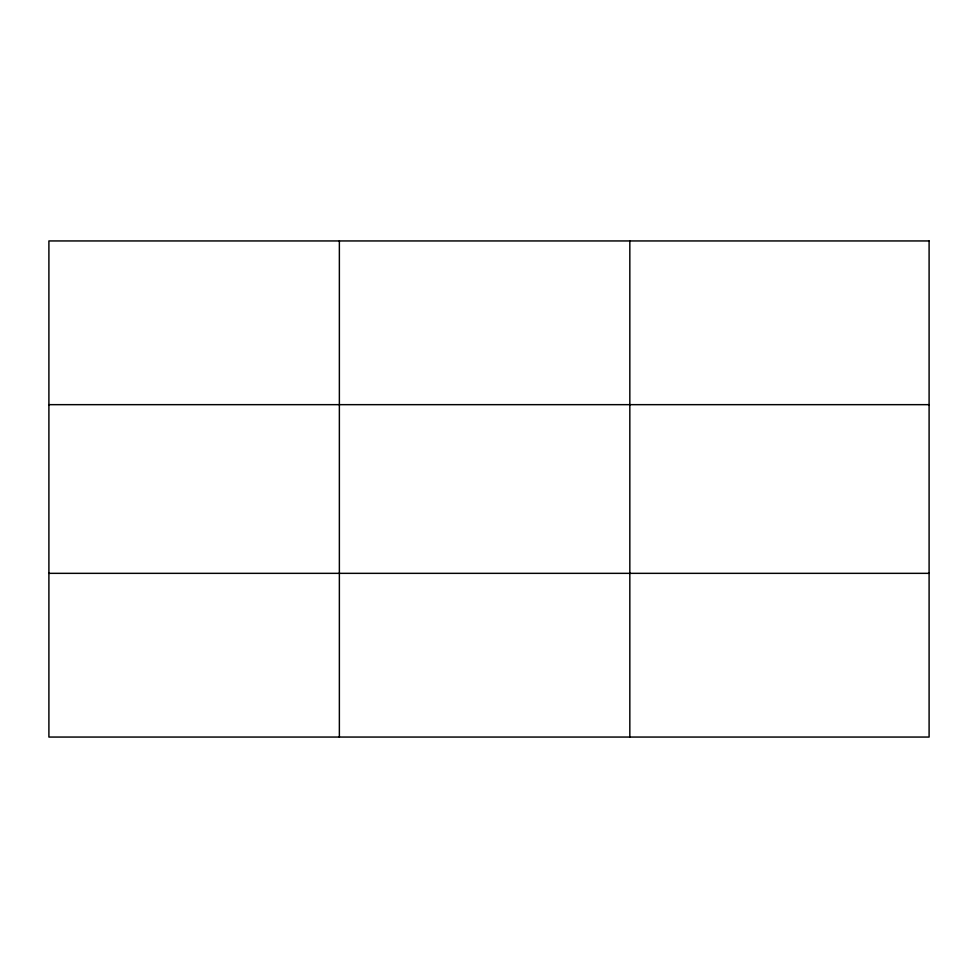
<?xml version="1.0" encoding="UTF-8"?>
<svg xmlns="http://www.w3.org/2000/svg" width="978" height="978" viewBox="0 0 978 978"><rect width="100%" height="100%" fill="white"/><g stroke="black" fill="none" stroke-linecap="round" stroke-linejoin="round"><path stroke-width="1.47" d="M339.366 737.057L339.366 240.943M629.832 737.057L629.832 240.943M48.9 404.66L929.1 404.66M48.9 573.34L929.1 573.34M929.1 240.943L929.1 737.057L48.9 737.057L48.9 240.943L929.1 240.943"/></g></svg>
